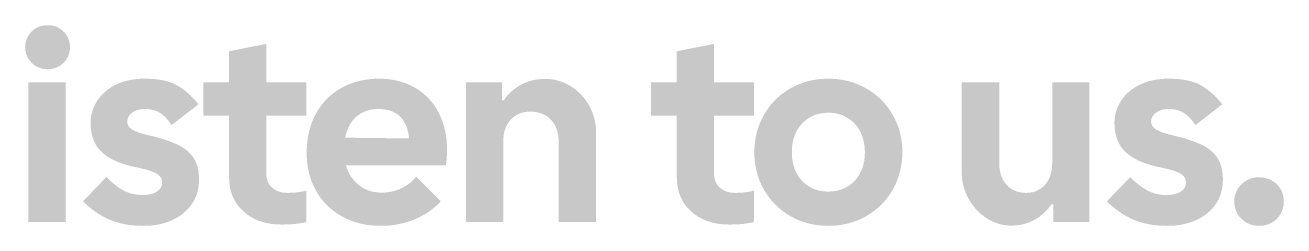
# Model space of a CAD drawing. Header units: millimetres. Extents: x 551 to 751, y 21 to 126.
# Drawn here: x 712.62 to 751.01, y 20.56 to 26.68 of the extents above; entities that cross this region are included whole.
import ezdxf

# ---------------------------------------------------------------- set-up
doc = ezdxf.new("R2010")
doc.units = ezdxf.units.MM

msp = doc.modelspace()

# ---------------------------------------------------------------- hatches: boundary and pattern name
at = {"true_color": 0x000000, "transparency": 33554687}
h = msp.add_hatch(color=18, dxfattribs=at)
h.paths.add_polyline_path([(712.715, 24.935), (713.849, 24.935), (713.849, 20.671), (712.715, 20.671)], flags=0)
edge = h.paths.add_edge_path(flags=0)
edge.add_spline(control_points=[(713.302, 25.338), (713.107, 25.338), (712.944, 25.403), (712.814, 25.535), (712.684, 25.666), (712.618, 25.824), (712.618, 26.009), (712.618, 26.194), (712.684, 26.353), (712.814, 26.484), (712.944, 26.616), (713.107, 26.681), (713.302, 26.681), (713.497, 26.681), (713.659, 26.616), (713.79, 26.484), (713.921, 26.353), (713.986, 26.194), (713.986, 26.009), (713.986, 25.824), (713.922, 25.666), (713.793, 25.535), (713.664, 25.403), (713.501, 25.338), (713.302, 25.338)], knot_values=[0, 0, 0, 0, 1, 1, 1, 2, 2, 2, 3, 3, 3, 4, 4, 4, 5, 5, 5, 6, 6, 6, 7, 7, 7, 8, 8, 8, 8], degree=3, periodic=1)
h = msp.add_hatch(color=18, dxfattribs=at)
edge = h.paths.add_edge_path(flags=0)
edge.add_spline(control_points=[(718.838, 23.921), (718.838, 23.921), (718.05, 23.921), (718.05, 23.921), (718.05, 23.921), (718.05, 24.935), (718.05, 24.935), (718.05, 24.935), (718.838, 24.935), (718.838, 24.935), (718.838, 24.935), (718.838, 25.885), (718.838, 25.885), (718.838, 25.885), (719.973, 26.11), (719.973, 26.11), (719.973, 26.11), (719.973, 24.935), (719.973, 24.935), (719.973, 24.935), (721.196, 24.935), (721.196, 24.935), (721.196, 24.935), (721.196, 23.921), (721.196, 23.921), (721.196, 23.921), (719.973, 23.921), (719.973, 23.921), (719.973, 23.921), (719.973, 22.175), (719.973, 22.175), (719.973, 21.972), (720.034, 21.819), (720.158, 21.717), (720.281, 21.615), (720.429, 21.564), (720.6, 21.564), (720.847, 21.564), (721.045, 21.588), (721.196, 21.636), (721.196, 21.636), (721.196, 20.671), (721.196, 20.671), (721.056, 20.644), (720.934, 20.625), (720.83, 20.614), (720.725, 20.604), (720.589, 20.598), (720.423, 20.598), (719.957, 20.598), (719.576, 20.73), (719.281, 20.993), (718.986, 21.255), (718.838, 21.607), (718.838, 22.047), (718.838, 22.047), (718.838, 23.921), (718.838, 23.921)], knot_values=[0, 0, 0, 0, 1, 1, 1, 2, 2, 2, 3, 3, 3, 4, 4, 4, 5, 5, 5, 6, 6, 6, 7, 7, 7, 8, 8, 8, 9, 9, 9, 10, 10, 10, 11, 11, 11, 12, 12, 12, 13, 13, 13, 14, 14, 14, 15, 15, 15, 16, 16, 16, 17, 17, 17, 18, 18, 18, 19, 19, 19, 19], degree=3, periodic=1)
h = msp.add_hatch(color=18, dxfattribs=at)
edge = h.paths.add_edge_path(flags=0)
edge.add_spline(control_points=[(732.492, 23.921), (732.492, 23.921), (731.704, 23.921), (731.704, 23.921), (731.704, 23.921), (731.704, 24.935), (731.704, 24.935), (731.704, 24.935), (732.492, 24.935), (732.492, 24.935), (732.492, 24.935), (732.492, 25.885), (732.492, 25.885), (732.492, 25.885), (733.627, 26.11), (733.627, 26.11), (733.627, 26.11), (733.627, 24.935), (733.627, 24.935), (733.627, 24.935), (734.85, 24.935), (734.85, 24.935), (734.85, 24.935), (734.85, 23.921), (734.85, 23.921), (734.85, 23.921), (733.627, 23.921), (733.627, 23.921), (733.627, 23.921), (733.627, 22.175), (733.627, 22.175), (733.627, 21.972), (733.689, 21.819), (733.812, 21.717), (733.935, 21.615), (734.083, 21.564), (734.255, 21.564), (734.501, 21.564), (734.7, 21.588), (734.85, 21.636), (734.85, 21.636), (734.85, 20.671), (734.85, 20.671), (734.711, 20.644), (734.588, 20.625), (734.484, 20.614), (734.379, 20.604), (734.244, 20.598), (734.078, 20.598), (733.611, 20.598), (733.23, 20.73), (732.935, 20.993), (732.64, 21.255), (732.492, 21.607), (732.492, 22.047), (732.492, 22.047), (732.492, 23.921), (732.492, 23.921)], knot_values=[0, 0, 0, 0, 1, 1, 1, 2, 2, 2, 3, 3, 3, 4, 4, 4, 5, 5, 5, 6, 6, 6, 7, 7, 7, 8, 8, 8, 9, 9, 9, 10, 10, 10, 11, 11, 11, 12, 12, 12, 13, 13, 13, 14, 14, 14, 15, 15, 15, 16, 16, 16, 17, 17, 17, 18, 18, 18, 19, 19, 19, 19], degree=3, periodic=1)
h = msp.add_hatch(color=18, dxfattribs=at)
edge = h.paths.add_edge_path(flags=0)
edge.add_spline(control_points=[(716.231, 20.558), (715.84, 20.558), (715.499, 20.618), (715.209, 20.739), (714.92, 20.86), (714.643, 21.049), (714.381, 21.306), (714.381, 21.306), (715.097, 22.047), (715.097, 22.047), (715.274, 21.864), (715.448, 21.727), (715.62, 21.636), (715.791, 21.545), (715.982, 21.5), (716.191, 21.5), (716.379, 21.5), (716.526, 21.533), (716.633, 21.6), (716.741, 21.667), (716.794, 21.76), (716.794, 21.878), (716.794, 21.996), (716.739, 22.087), (716.629, 22.151), (716.519, 22.216), (716.325, 22.277), (716.046, 22.336), (715.563, 22.428), (715.204, 22.58), (714.968, 22.795), (714.732, 23.01), (714.614, 23.313), (714.614, 23.704), (714.614, 23.94), (714.68, 24.161), (714.811, 24.368), (714.942, 24.574), (715.133, 24.739), (715.382, 24.863), (715.632, 24.986), (715.928, 25.048), (716.271, 25.048), (716.674, 25.048), (716.991, 24.985), (717.225, 24.859), (717.458, 24.733), (717.685, 24.536), (717.905, 24.267), (717.905, 24.267), (717.084, 23.632), (717.084, 23.632), (716.966, 23.809), (716.844, 23.935), (716.718, 24.01), (716.592, 24.085), (716.443, 24.123), (716.271, 24.123), (716.11, 24.123), (715.98, 24.085), (715.881, 24.01), (715.782, 23.935), (715.732, 23.846), (715.732, 23.744), (715.732, 23.642), (715.782, 23.561), (715.881, 23.499), (715.98, 23.437), (716.14, 23.38), (716.36, 23.326), (716.741, 23.24), (717.042, 23.144), (717.265, 23.036), (717.488, 22.929), (717.653, 22.791), (717.76, 22.622), (717.867, 22.453), (717.921, 22.234), (717.921, 21.966), (717.921, 21.687), (717.85, 21.442), (717.708, 21.23), (717.565, 21.018), (717.366, 20.853), (717.108, 20.735), (716.851, 20.617), (716.558, 20.558), (716.231, 20.558)], knot_values=[0, 0, 0, 0, 1, 1, 1, 2, 2, 2, 3, 3, 3, 4, 4, 4, 5, 5, 5, 6, 6, 6, 7, 7, 7, 8, 8, 8, 9, 9, 9, 10, 10, 10, 11, 11, 11, 12, 12, 12, 13, 13, 13, 14, 14, 14, 15, 15, 15, 16, 16, 16, 17, 17, 17, 18, 18, 18, 19, 19, 19, 20, 20, 20, 21, 21, 21, 22, 22, 22, 23, 23, 23, 24, 24, 24, 25, 25, 25, 26, 26, 26, 27, 27, 27, 28, 28, 28, 29, 29, 29, 29], degree=3, periodic=1)
h = msp.add_hatch(color=18, dxfattribs=at)
edge = h.paths.add_edge_path(flags=0)
edge.add_spline(control_points=[(722.399, 22.409), (722.426, 22.319), (722.462, 22.231), (722.507, 22.147), (722.598, 21.978), (722.727, 21.84), (722.893, 21.733), (723.06, 21.626), (723.261, 21.572), (723.497, 21.572), (723.706, 21.572), (723.904, 21.616), (724.092, 21.705), (724.28, 21.793), (724.43, 21.913), (724.543, 22.063), (724.543, 22.063), (725.291, 21.306), (725.291, 21.306), (725.098, 21.086), (724.841, 20.907), (724.519, 20.767), (724.197, 20.628), (723.845, 20.558), (723.465, 20.558), (723.019, 20.558), (722.625, 20.653), (722.282, 20.844), (721.939, 21.034), (721.673, 21.298), (721.485, 21.636), (721.298, 21.974), (721.204, 22.352), (721.204, 22.771), (721.204, 23.237), (721.299, 23.642), (721.489, 23.986), (721.68, 24.329), (721.943, 24.592), (722.278, 24.774), (722.613, 24.957), (722.99, 25.048), (723.408, 25.048), (723.821, 25.048), (724.185, 24.958), (724.499, 24.778), (724.812, 24.599), (725.055, 24.345), (725.227, 24.018), (725.398, 23.691), (725.484, 23.313), (725.484, 22.883), (725.484, 22.739), (725.474, 22.58), (725.452, 22.409), (725.452, 22.409), (722.399, 22.409), (722.399, 22.409)], knot_values=[0, 0, 0, 0, 1, 1, 1, 2, 2, 2, 3, 3, 3, 4, 4, 4, 5, 5, 5, 6, 6, 6, 7, 7, 7, 8, 8, 8, 9, 9, 9, 10, 10, 10, 11, 11, 11, 12, 12, 12, 13, 13, 13, 14, 14, 14, 15, 15, 15, 16, 16, 16, 17, 17, 17, 18, 18, 18, 19, 19, 19, 19], degree=3, periodic=1)
edge = h.paths.add_edge_path(flags=0)
edge.add_spline(control_points=[(722.379, 23.247), (722.379, 23.247), (724.33, 23.225), (724.33, 23.225), (724.304, 23.47), (724.235, 23.665), (724.124, 23.813), (723.969, 24.019), (723.725, 24.123), (723.392, 24.123), (723.07, 24.123), (722.816, 24.014), (722.628, 23.797), (722.504, 23.654), (722.421, 23.47), (722.379, 23.247)], knot_values=[0, 0, 0, 0, 1, 1, 1, 2, 2, 2, 3, 3, 3, 4, 4, 4, 5, 5, 5, 5], degree=3, periodic=1)
h = msp.add_hatch(color=18, dxfattribs=at)
edge = h.paths.add_edge_path(flags=0)
edge.add_spline(control_points=[(726.064, 24.935), (726.064, 24.935), (727.166, 24.935), (727.166, 24.935), (727.166, 24.935), (727.166, 24.388), (727.166, 24.388), (727.166, 24.388), (727.214, 24.388), (727.214, 24.388), (727.332, 24.57), (727.5, 24.725), (727.717, 24.851), (727.934, 24.977), (728.19, 25.04), (728.485, 25.04), (728.759, 25.04), (729.014, 24.967), (729.25, 24.823), (729.486, 24.678), (729.675, 24.481), (729.817, 24.231), (729.959, 23.982), (730.03, 23.704), (730.03, 23.398), (730.03, 23.398), (730.03, 20.671), (730.03, 20.671), (730.03, 20.671), (728.888, 20.671), (728.888, 20.671), (728.888, 20.671), (728.888, 23.125), (728.888, 23.125), (728.888, 23.409), (728.81, 23.633), (728.654, 23.797), (728.499, 23.96), (728.29, 24.042), (728.027, 24.042), (727.775, 24.042), (727.574, 23.959), (727.423, 23.793), (727.273, 23.626), (727.198, 23.404), (727.198, 23.125), (727.198, 23.125), (727.198, 20.671), (727.198, 20.671), (727.198, 20.671), (726.064, 20.671), (726.064, 20.671), (726.064, 20.671), (726.064, 24.935), (726.064, 24.935)], knot_values=[0, 0, 0, 0, 1, 1, 1, 2, 2, 2, 3, 3, 3, 4, 4, 4, 5, 5, 5, 6, 6, 6, 7, 7, 7, 8, 8, 8, 9, 9, 9, 10, 10, 10, 11, 11, 11, 12, 12, 12, 13, 13, 13, 14, 14, 14, 15, 15, 15, 16, 16, 16, 17, 17, 17, 18, 18, 18, 18], degree=3, periodic=1)
h = msp.add_hatch(color=18, dxfattribs=at)
edge = h.paths.add_edge_path(flags=0)
edge.add_spline(control_points=[(737.111, 20.558), (736.687, 20.558), (736.304, 20.656), (735.96, 20.852), (735.617, 21.048), (735.348, 21.317), (735.152, 21.66), (734.956, 22.004), (734.858, 22.385), (734.858, 22.803), (734.858, 23.221), (734.956, 23.602), (735.152, 23.946), (735.348, 24.289), (735.617, 24.558), (735.96, 24.754), (736.304, 24.95), (736.687, 25.048), (737.111, 25.048), (737.535, 25.048), (737.92, 24.95), (738.266, 24.754), (738.612, 24.558), (738.882, 24.289), (739.078, 23.946), (739.274, 23.602), (739.372, 23.221), (739.372, 22.803), (739.372, 22.385), (739.274, 22.004), (739.078, 21.66), (738.882, 21.317), (738.612, 21.048), (738.266, 20.852), (737.92, 20.656), (737.535, 20.558), (737.111, 20.558)], knot_values=[0, 0, 0, 0, 1, 1, 1, 2, 2, 2, 3, 3, 3, 4, 4, 4, 5, 5, 5, 6, 6, 6, 7, 7, 7, 8, 8, 8, 9, 9, 9, 10, 10, 10, 11, 11, 11, 12, 12, 12, 12], degree=3, periodic=1)
edge = h.paths.add_edge_path(flags=0)
edge.add_spline(control_points=[(737.111, 21.604), (737.326, 21.604), (737.517, 21.652), (737.686, 21.749), (737.855, 21.846), (737.988, 21.985), (738.085, 22.167), (738.181, 22.35), (738.229, 22.562), (738.229, 22.803), (738.229, 23.044), (738.181, 23.256), (738.085, 23.439), (737.988, 23.621), (737.855, 23.762), (737.686, 23.861), (737.517, 23.96), (737.326, 24.01), (737.111, 24.01), (736.789, 24.01), (736.524, 23.9), (736.314, 23.68), (736.105, 23.46), (736.001, 23.168), (736.001, 22.803), (736.001, 22.562), (736.049, 22.35), (736.145, 22.167), (736.242, 21.985), (736.373, 21.846), (736.54, 21.749), (736.706, 21.652), (736.896, 21.604), (737.111, 21.604)], knot_values=[0, 0, 0, 0, 1, 1, 1, 2, 2, 2, 3, 3, 3, 4, 4, 4, 5, 5, 5, 6, 6, 6, 7, 7, 7, 8, 8, 8, 9, 9, 9, 10, 10, 10, 11, 11, 11, 11], degree=3, periodic=1)
h = msp.add_hatch(color=18, dxfattribs=at)
edge = h.paths.add_edge_path(flags=0)
edge.add_spline(control_points=[(747.458, 20.558), (747.067, 20.558), (746.726, 20.618), (746.436, 20.739), (746.147, 20.86), (745.871, 21.049), (745.608, 21.306), (745.608, 21.306), (746.324, 22.047), (746.324, 22.047), (746.501, 21.864), (746.675, 21.727), (746.847, 21.636), (747.018, 21.545), (747.209, 21.5), (747.418, 21.5), (747.606, 21.5), (747.753, 21.533), (747.861, 21.6), (747.968, 21.667), (748.022, 21.76), (748.022, 21.878), (748.022, 21.996), (747.967, 22.087), (747.857, 22.151), (747.747, 22.216), (747.552, 22.277), (747.273, 22.336), (746.791, 22.428), (746.431, 22.58), (746.195, 22.795), (745.959, 23.01), (745.841, 23.313), (745.841, 23.704), (745.841, 23.94), (745.907, 24.161), (746.038, 24.368), (746.17, 24.574), (746.36, 24.739), (746.609, 24.863), (746.859, 24.986), (747.155, 25.048), (747.499, 25.048), (747.901, 25.048), (748.219, 24.985), (748.452, 24.859), (748.685, 24.733), (748.912, 24.536), (749.132, 24.267), (749.132, 24.267), (748.311, 23.632), (748.311, 23.632), (748.193, 23.809), (748.071, 23.935), (747.945, 24.01), (747.819, 24.085), (747.67, 24.123), (747.499, 24.123), (747.338, 24.123), (747.208, 24.085), (747.108, 24.01), (747.009, 23.935), (746.959, 23.846), (746.959, 23.744), (746.959, 23.642), (747.009, 23.561), (747.108, 23.499), (747.208, 23.437), (747.367, 23.38), (747.587, 23.326), (747.968, 23.24), (748.27, 23.144), (748.492, 23.036), (748.715, 22.929), (748.88, 22.791), (748.987, 22.622), (749.094, 22.453), (749.148, 22.234), (749.148, 21.966), (749.148, 21.687), (749.077, 21.442), (748.935, 21.23), (748.793, 21.018), (748.593, 20.853), (748.335, 20.735), (748.078, 20.617), (747.786, 20.558), (747.458, 20.558)], knot_values=[0, 0, 0, 0, 1, 1, 1, 2, 2, 2, 3, 3, 3, 4, 4, 4, 5, 5, 5, 6, 6, 6, 7, 7, 7, 8, 8, 8, 9, 9, 9, 10, 10, 10, 11, 11, 11, 12, 12, 12, 13, 13, 13, 14, 14, 14, 15, 15, 15, 16, 16, 16, 17, 17, 17, 18, 18, 18, 19, 19, 19, 20, 20, 20, 21, 21, 21, 22, 22, 22, 23, 23, 23, 24, 24, 24, 25, 25, 25, 26, 26, 26, 27, 27, 27, 28, 28, 28, 29, 29, 29, 29], degree=3, periodic=1)
h = msp.add_hatch(color=18, dxfattribs=at)
edge = h.paths.add_edge_path(flags=0)
edge.add_spline(control_points=[(742.687, 20.566), (742.429, 20.566), (742.185, 20.639), (741.955, 20.783), (741.724, 20.928), (741.538, 21.127), (741.396, 21.379), (741.253, 21.631), (741.182, 21.907), (741.182, 22.208), (741.182, 22.208), (741.182, 24.935), (741.182, 24.935), (741.182, 24.935), (742.325, 24.935), (742.325, 24.935), (742.325, 24.935), (742.325, 22.489), (742.325, 22.489), (742.325, 22.205), (742.4, 21.98), (742.55, 21.813), (742.7, 21.647), (742.899, 21.564), (743.146, 21.564), (743.387, 21.564), (743.58, 21.647), (743.725, 21.813), (743.87, 21.98), (743.942, 22.205), (743.942, 22.489), (743.942, 22.489), (743.942, 24.935), (743.942, 24.935), (743.942, 24.935), (745.077, 24.935), (745.077, 24.935), (745.077, 24.935), (745.077, 20.671), (745.077, 20.671), (745.077, 20.671), (743.974, 20.671), (743.974, 20.671), (743.974, 20.671), (743.974, 21.218), (743.974, 21.218), (743.974, 21.218), (743.918, 21.218), (743.918, 21.218), (743.805, 21.041), (743.643, 20.888), (743.431, 20.759), (743.219, 20.631), (742.971, 20.566), (742.687, 20.566)], knot_values=[0, 0, 0, 0, 1, 1, 1, 2, 2, 2, 3, 3, 3, 4, 4, 4, 5, 5, 5, 6, 6, 6, 7, 7, 7, 8, 8, 8, 9, 9, 9, 10, 10, 10, 11, 11, 11, 12, 12, 12, 13, 13, 13, 14, 14, 14, 15, 15, 15, 16, 16, 16, 17, 17, 17, 18, 18, 18, 18], degree=3, periodic=1)
h = msp.add_hatch(color=18, dxfattribs=at)
edge = h.paths.add_edge_path(flags=0)
edge.add_spline(control_points=[(750.25, 20.558), (750.036, 20.558), (749.856, 20.631), (749.711, 20.775), (749.566, 20.92), (749.494, 21.097), (749.494, 21.306), (749.494, 21.505), (749.566, 21.677), (749.711, 21.821), (749.856, 21.966), (750.036, 22.039), (750.25, 22.039), (750.47, 22.039), (750.651, 21.968), (750.793, 21.825), (750.936, 21.683), (751.007, 21.51), (751.007, 21.306), (751.007, 21.097), (750.936, 20.92), (750.793, 20.775), (750.651, 20.631), (750.47, 20.558), (750.25, 20.558)], knot_values=[0, 0, 0, 0, 1, 1, 1, 2, 2, 2, 3, 3, 3, 4, 4, 4, 5, 5, 5, 6, 6, 6, 7, 7, 7, 8, 8, 8, 8], degree=3, periodic=1)

doc.saveas('drawing.dxf')
